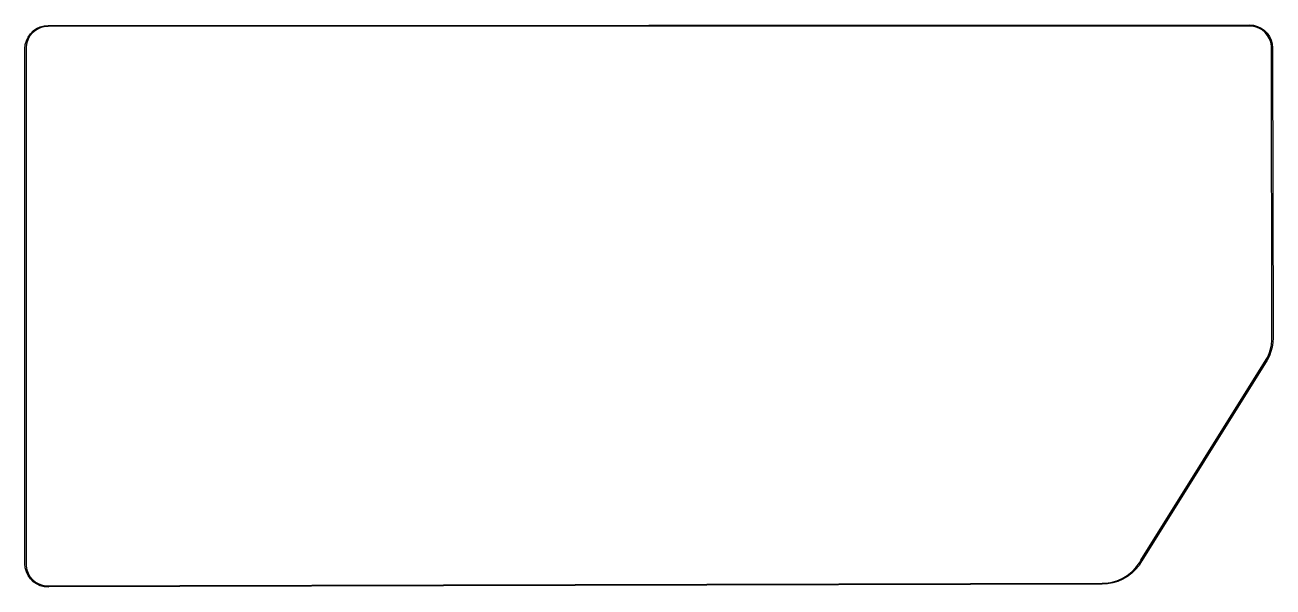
# Model space of a CAD drawing. Header units: millimetres. Extents: x 87.1 to 142.6, y -85.7 to -60.8.
import ezdxf

# ---------------------------------------------------------------- set-up
doc = ezdxf.new("R2010")
doc.units = ezdxf.units.MM
doc.layers.add('Edge.Cuts', color=254, linetype='CONTINUOUS', true_color=0xd0d2cd)

msp = doc.modelspace()

# ---------------------------------------------------------------- linework, layer by layer
at = {"layer": 'Edge.Cuts', "linetype": 'CONTINUOUS'}
for p, q in [((87.387457, -61.140615), (87.513733, -61.014283)), ((87.611195, -60.997744), (87.480567, -61.107408)), ((87.513733, -61.014283), (87.660025, -60.911791)), ((87.758877, -60.912424), (87.611195, -60.997744)), ((87.660025, -60.911791), (87.821888, -60.836254)), ((87.919129, -60.85404), (87.758877, -60.912424)), ((87.821888, -60.836254), (87.994407, -60.789966)), ((88.087084, -60.824363), (87.919129, -60.85404)), ((87.994407, -60.789966), (88.172341, -60.774331)), ((88.172363, -60.824331), (88.087084, -60.824363)), ((88.172341, -60.774331), (88.172342, -60.774331)), ((88.172342, -60.774331), (141.57597, -60.750447)), ((88.172364, -60.824331), (88.172363, -60.82433)), ((88.172363, -60.82433), (88.172363, -60.824331)), ((141.575993, -60.800447), (88.172364, -60.824331)), ((141.57597, -60.750447), (141.575971, -60.750447)), ((141.575971, -60.750447), (141.575973, -60.750447)), ((141.575973, -60.750447), (141.753854, -60.765933)), ((141.661238, -60.80041), (141.575993, -60.800446)), ((141.575993, -60.800446), (141.575993, -60.800447)), ((141.829155, -60.829933), (141.661238, -60.80041)), ((141.753854, -60.765933), (141.926349, -60.81205)), ((141.989402, -60.888146), (141.829155, -60.829933)), ((141.926349, -60.81205), (142.088225, -60.887399)), ((142.137117, -60.973282), (141.989402, -60.888146)), ((142.088225, -60.887399), (142.23457, -60.989695)), ((142.267818, -61.082759), (142.137117, -60.973282)), ((142.23457, -60.989695), (142.360945, -61.115832)), ((87.163355, -61.62139), (87.209567, -61.448849)), ((87.227395, -61.546083), (87.197794, -61.714051)), ((87.209567, -61.448849), (87.285031, -61.286952)), ((87.285709, -61.385805), (87.227395, -61.546083)), ((87.285031, -61.286952), (87.387457, -61.140615)), ((87.370962, -61.238084), (87.285709, -61.385805)), ((87.480567, -61.107408), (87.370962, -61.238084)), ((142.37754, -61.213254), (142.267818, -61.082759)), ((142.360945, -61.115832), (142.463515, -61.261986)), ((142.462953, -61.360809), (142.37754, -61.213254)), ((142.521467, -61.520947), (142.462953, -61.360809)), ((142.463515, -61.261986), (142.539168, -61.42372)), ((142.551305, -61.688808), (142.521467, -61.520947)), ((142.539168, -61.42372), (142.585608, -61.596128)), ((87.1478, -61.79933), (87.163355, -61.62139)), ((87.1478, -61.799331), (87.1478, -61.79933)), ((87.1478, -84.712184), (87.1478, -61.799331)), ((87.197794, -61.714051), (87.1978, -61.79933)), ((87.1978, -61.79933), (87.1978, -61.799331)), ((87.1978, -61.799331), (87.1978, -84.712184)), ((142.551428, -61.774053), (142.551305, -61.688808)), ((142.569856, -74.663692), (142.551428, -61.774053)), ((142.585608, -61.596128), (142.601428, -61.773979)), ((142.601428, -61.773979), (142.601428, -61.773981)), ((142.601428, -61.773981), (142.619856, -74.66362)), ((142.549808, -74.964553), (142.569976, -74.764317)), ((142.569976, -74.764317), (142.569856, -74.663692)), ((142.609664, -74.869448), (142.578606, -75.073174)), ((142.619856, -74.66362), (142.609664, -74.869448)), ((142.369703, -75.538629), (142.44915, -75.353725)), ((142.44915, -75.353725), (142.509394, -75.161703)), ((142.527002, -75.272688), (142.455387, -75.465925)), ((142.509394, -75.161703), (142.549808, -74.964553)), ((142.578606, -75.073174), (142.527002, -75.272688)), ((136.748167, -84.547488), (142.321117, -75.626021)), ((142.363859, -75.651974), (136.790573, -84.573978)), ((142.321117, -75.626021), (142.369703, -75.538629)), ((142.364147, -75.651212), (142.363859, -75.651974)), ((142.364503, -75.650882), (142.364147, -75.651212)), ((142.455387, -75.465925), (142.364503, -75.650882)), ((87.163423, -84.890462), (87.1478, -84.712184)), ((87.1978, -84.712184), (87.197813, -84.797625)), ((87.197813, -84.797625), (87.227534, -84.965902)), ((136.663218, -84.774124), (136.512444, -84.958916)), ((136.527216, -84.873507), (136.683854, -84.6632)), ((136.790417, -84.574143), (136.663218, -84.774124)), ((136.683854, -84.6632), (136.747522, -84.548581)), ((136.747522, -84.548581), (136.747878, -84.548249)), ((136.747878, -84.548249), (136.748167, -84.547488)), ((136.790573, -84.573978), (136.790417, -84.574143)), ((87.209816, -85.063305), (87.163423, -84.890462)), ((87.285564, -85.225445), (87.209816, -85.063305)), ((87.227534, -84.965902), (87.286071, -85.126445)), ((87.388359, -85.371939), (87.285564, -85.225445)), ((87.286071, -85.126445), (87.371639, -85.274359)), ((87.371639, -85.274359), (87.481629, -85.405136)), ((87.515066, -85.498321), (87.388359, -85.371939)), ((87.481629, -85.405136), (87.612689, -85.51479)), ((135.670499, -85.458566), (135.911999, -85.35638)), ((135.945798, -85.39033), (135.727547, -85.486494)), ((135.911999, -85.35638), (136.137871, -85.223166)), ((136.151228, -85.269172), (135.945798, -85.39033)), ((136.137871, -85.223166), (136.34415, -85.06126)), ((136.340988, -85.124699), (136.151228, -85.269172)), ((136.512444, -84.958916), (136.340988, -85.124699)), ((136.34415, -85.06126), (136.527216, -84.873507)), ((87.661824, -85.600738), (87.515066, -85.498321)), ((87.612689, -85.51479), (87.760823, -85.599977)), ((87.824158, -85.676069), (87.661824, -85.600738)), ((87.760823, -85.599977), (87.921516, -85.6581)), ((87.997121, -85.722017), (87.824158, -85.676069)), ((87.921516, -85.6581), (88.089869, -85.687388)), ((88.175438, -85.737181), (87.997121, -85.722017)), ((88.089869, -85.687388), (88.164561, -85.687207)), ((88.164561, -85.687207), (88.165748, -85.686015)), ((88.165748, -85.686015), (88.17531, -85.684087)), ((88.17531, -85.684087), (135.026654, -85.563513)), ((88.184953, -85.734062), (88.175438, -85.737181)), ((135.026782, -85.613513), (88.184953, -85.734062)), ((135.026654, -85.563513), (135.026655, -85.563513)), ((135.026655, -85.563513), (135.157769, -85.563254)), ((135.264829, -85.598865), (135.026782, -85.613512)), ((135.026782, -85.613512), (135.026782, -85.613513)), ((135.157769, -85.563254), (135.417609, -85.52793)), ((135.499502, -85.556328), (135.264829, -85.598865)), ((135.417609, -85.52793), (135.670499, -85.458566)), ((135.727547, -85.486494), (135.499502, -85.556328))]:
    msp.add_line(p, q, dxfattribs=at)

doc.saveas('drawing.dxf')
